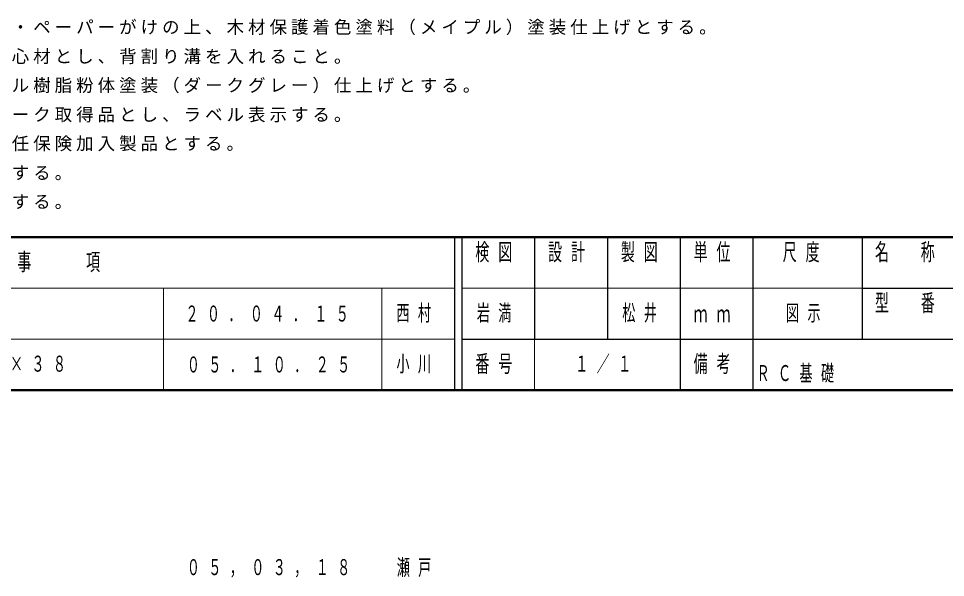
# Model space of a CAD drawing. Units: millimetres on the paper, scale 1:20. Extents: x -365 to 0, y -26 to 257.
# Drawn here: x -298.4 to -171, y -25.8 to 51.1 of the extents above; entities that cross this region are included whole.
import ezdxf

# ---------------------------------------------------------------- set-up
doc = ezdxf.new("R2010")
doc.units = ezdxf.units.MM
doc.layers.add('99', color=7, linetype='Continuous')
doc.layers.add('CLASS1', color=7, linetype='Continuous')
doc.layers.add('NAKAMURA図枠', color=7, linetype='Continuous', lineweight=13)
doc.styles.add('ＭＳ ゴシック', font='')
doc.styles.get('ＭＳ ゴシック').set_extended_font_data('MS Gothic')

msp = doc.modelspace()

# ---------------------------------------------------------------- linework, layer by layer
at = {"layer": 'NAKAMURA図枠', "lineweight": 50}
for p, q in [((-365, 21), (0, 21)), ((-365, 0), (0, 0))]:
    msp.add_line(p, q, dxfattribs=at)
at = {"layer": 'NAKAMURA図枠', "lineweight": 25}
for p, q in [((-238.5, 21), (-238.5, 0)), ((-237.5, 21), (-237.5, 0)), ((-227.5, 21), (-227.5, 7)), ((-217.5, 21), (-217.5, 7)), ((-207.5, 21), (-207.5, 0)), ((-197.5, 21), (-197.5, 7)), ((-182.5, 21), (-182.5, 7)), ((-182.5, 14), (-70, 14)), ((-237.5, 7), (0, 7)), ((-197.5, 7), (-197.5, 0))]:
    msp.add_line(p, q, dxfattribs=at)
at = {"layer": 'NAKAMURA図枠'}
for p, q in [((-365, 14), (-238.5, 14)), ((-278.5, 14), (-278.5, 0)), ((-248.5, 14), (-248.5, 0)), ((-237.5, 14), (-182.5, 14)), ((-365, 7), (-238.5, 7)), ((-227.5, 7), (-227.5, 0))]:
    msp.add_line(p, q, dxfattribs=at)

# ---------------------------------------------------------------- texts
at = {"layer": '99', "char_height": 2.199, "style": 'ＭＳ ゴシック'}
for s, insert, attachment_point in [('\\T1.64;\\W0.6;２０．０４．１５', (-275.5, 10.5), 4), ('\\T1.64;\\W0.6;西村', (-246.5, 10.5), 4), ('\\T1.64;\\W0.6;岩満', (-232.5, 10.5), 5), ('\\T1.64;\\W0.6;松井', (-212.5, 10.5), 5), ('\\T1.64;\\W0.6;図示', (-190, 10.5), 5), ('\\T1.64;\\W0.6;アルミＦＢ変更→スチールＦＢ－４．５×３８', (-321.75, 3.5), 5), ('\\T1.64;\\W0.6;０５．１０．２５', (-263.5, 3.5), 5), ('\\T1.64;\\W0.6;小川', (-246.5, 3.5), 4), ('\\T1.64;\\W0.6;１／１', (-217.5, 3.5), 5), ('\\T1.64;\\W0.6;ＲＣ基礎', (-197, 1), 7), ('\\T1.64;\\W0.6;０５，０３，１８', (-263.5, -24.5), 5), ('\\T1.64;\\W0.6;瀬戸', (-243.5, -24.5), 5)]:
    msp.add_mtext(s, dxfattribs=dict(at, insert=insert, attachment_point=attachment_point))
at = {"layer": 'CLASS1', "char_height": 1.76, "attachment_point": 7, "style": 'ＭＳ ゴシック'}
for s, insert in [('\\T1.23;木材は、ヒノキ間伐材（一等材）とし、カンナ・ペーパーがけの上、木材保護着色塗料（メイプル）塗装仕上げとする。', (-361.385, 48.79)), ('\\T1.23;木材角面は、全てＲ面取りとする。\u3000木材は、心材とし、背割り溝を入れること。', (-361.385, 44.79)), ('\\T1.23;鋼材は、電気亜鉛メッキ処理の上、ポリエステル樹脂粉体塗装（ダークグレー）仕上げとする。', (-361.385, 40.79)), ('\\T1.23;本製品は、全国森林組合連合会認定の間伐材マーク取得品とし、ラベル表示する。', (-361.385, 36.79)), ('\\T1.23;本製品は、（一社）日本公園施設業協会賠償責任保険加入製品とする。', (-361.385, 32.79)), ('\\T1.23;本製品は、ＩＳＯ９００１認証取得企業製品とする。', (-361.385, 28.79)), ('\\T1.23;本製品は、（株）中村製作所製品同等品以上とする。', (-361.385, 24.79))]:
    msp.add_mtext(s, dxfattribs=dict(at, insert=insert))
at = {"layer": 'NAKAMURA図枠', "char_height": 2.346, "style": 'ＭＳ ゴシック'}
for s, insert, attachment_point in [('\\T1.64;\\W0.6;検図', (-232.5, 20.167), 2), ('\\T1.64;\\W0.6;設計', (-222.5, 20.167), 2), ('\\T1.64;\\W0.6;製図', (-212.5, 20.167), 2), ('\\T1.64;\\W0.6;単位', (-202.5, 20.167), 2), ('\\T1.64;\\W0.6;尺度', (-190.25, 20.167), 2), ('\\T1.64;\\W0.6;名\u3000称', (-176, 20.167), 2), ('\\T1.64;\\W0.6;改\u3000\u3000訂\u3000\u3000事\u3000\u3000項', (-301.75, 17.5), 5), ('\\T1.64;\\W0.6;型\u3000番', (-176, 13.167), 2), ('\\T1.64;\\W0.6;ｍｍ', (-202.5, 10.5), 5), ('\\T1.64;\\W0.6;番号', (-232.5, 3.5), 5), ('\\T1.64;\\W0.6;備考', (-202.5, 3.5), 5)]:
    msp.add_mtext(s, dxfattribs=dict(at, insert=insert, attachment_point=attachment_point))

doc.saveas('drawing.dxf')
